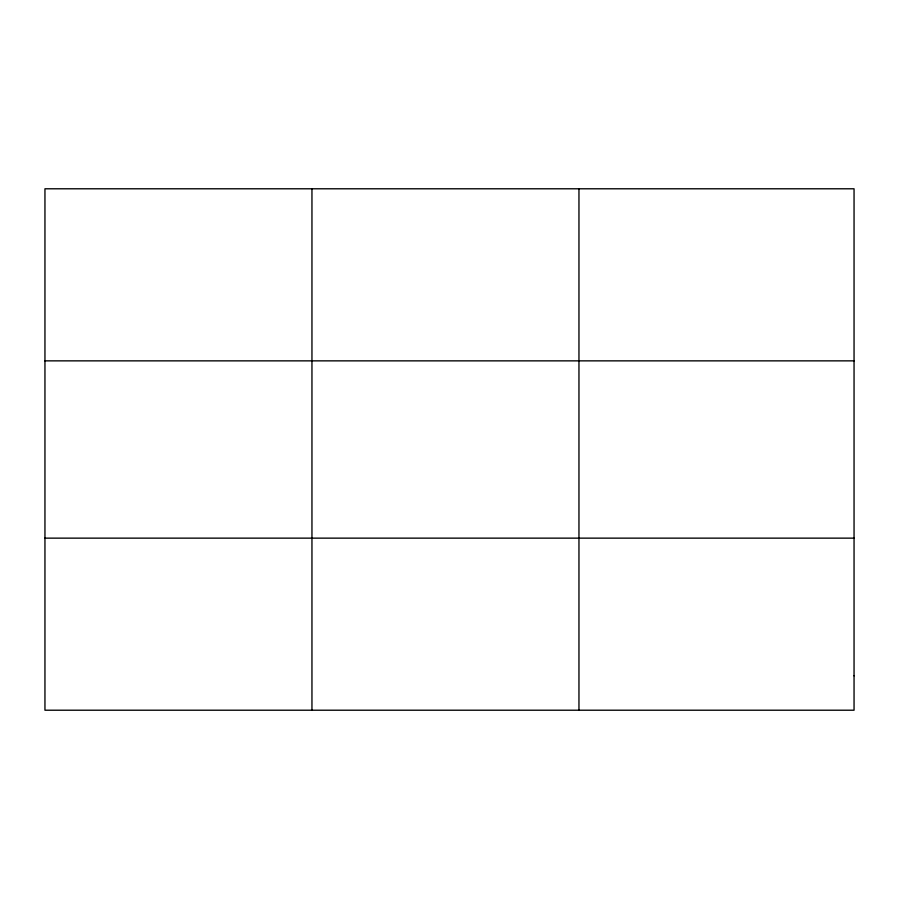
<?xml version="1.0" encoding="UTF-8"?>
<svg xmlns="http://www.w3.org/2000/svg" width="899" height="899" viewBox="0 0 899 899"><rect width="100%" height="100%" fill="white"/><g stroke="black" fill="none" stroke-linecap="round" stroke-linejoin="round"><path stroke-width="1.35" d="M311.953 188.79L311.953 710.21M578.956 188.79L578.956 710.21M44.95 360.859L854.05 360.859M44.95 538.141L854.05 538.141M854.05 675.79L854.05 710.21L44.95 710.21L44.95 188.79L854.05 188.79L854.05 675.79"/></g></svg>
